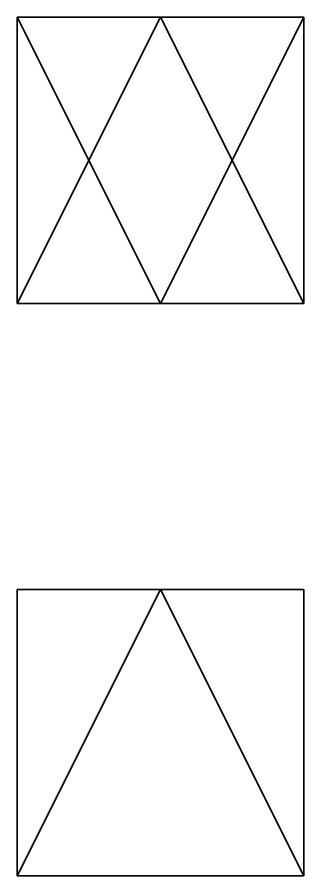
# Model space of a CAD drawing. Header units: millimetres. Extents: x -356862 to 418287, y 0 to 839748.
# Drawn here: x 363354 to 364354, y 769823 to 772823 of the extents above; entities that cross this region are included whole.
import ezdxf

# ---------------------------------------------------------------- set-up
doc = ezdxf.new("R2010")
doc.units = ezdxf.units.MM

msp = doc.modelspace()

# ---------------------------------------------------------------- linework, layer by layer
at = {"color": 1, "lineweight": 35}
for points in [[(363354.1414, 771822.8713), (363354.1414, 772823.0351)], [(363854.2233, 772823.0351), (363354.1414, 771822.8713)], [(363354.1414, 771822.8713), (363354.1414, 772823.0351), (364354.1414, 772823.0351), (364354.1414, 771822.8713)], [(363354.1414, 772823.0351), (363854.2233, 771822.8713)], [(364354.1414, 772823.0351), (364354.1414, 771822.8713), (363354.1414, 771822.8713)], [(363854.0595, 772823.0351), (364354.1414, 771822.8713)], [(364354.1414, 772823.0351), (363854.0595, 771822.8713)], [(363354.1414, 771822.8713), (364354.1414, 771822.8713)], [(363354.1414, 769822.8713), (363354.1414, 770823.0351)], [(364354.1414, 770823.0351), (364354.1414, 769822.8713), (363354.1414, 769822.8713)], [(364354.1414, 770823.0351), (363354.1414, 770823.0351)], [(363854.2233, 770823.0351), (363354.1414, 769822.8713)], [(363854.0595, 770823.0351), (364354.1414, 769822.8713)]]:
    msp.add_lwpolyline(points, dxfattribs=at)

doc.saveas('drawing.dxf')
